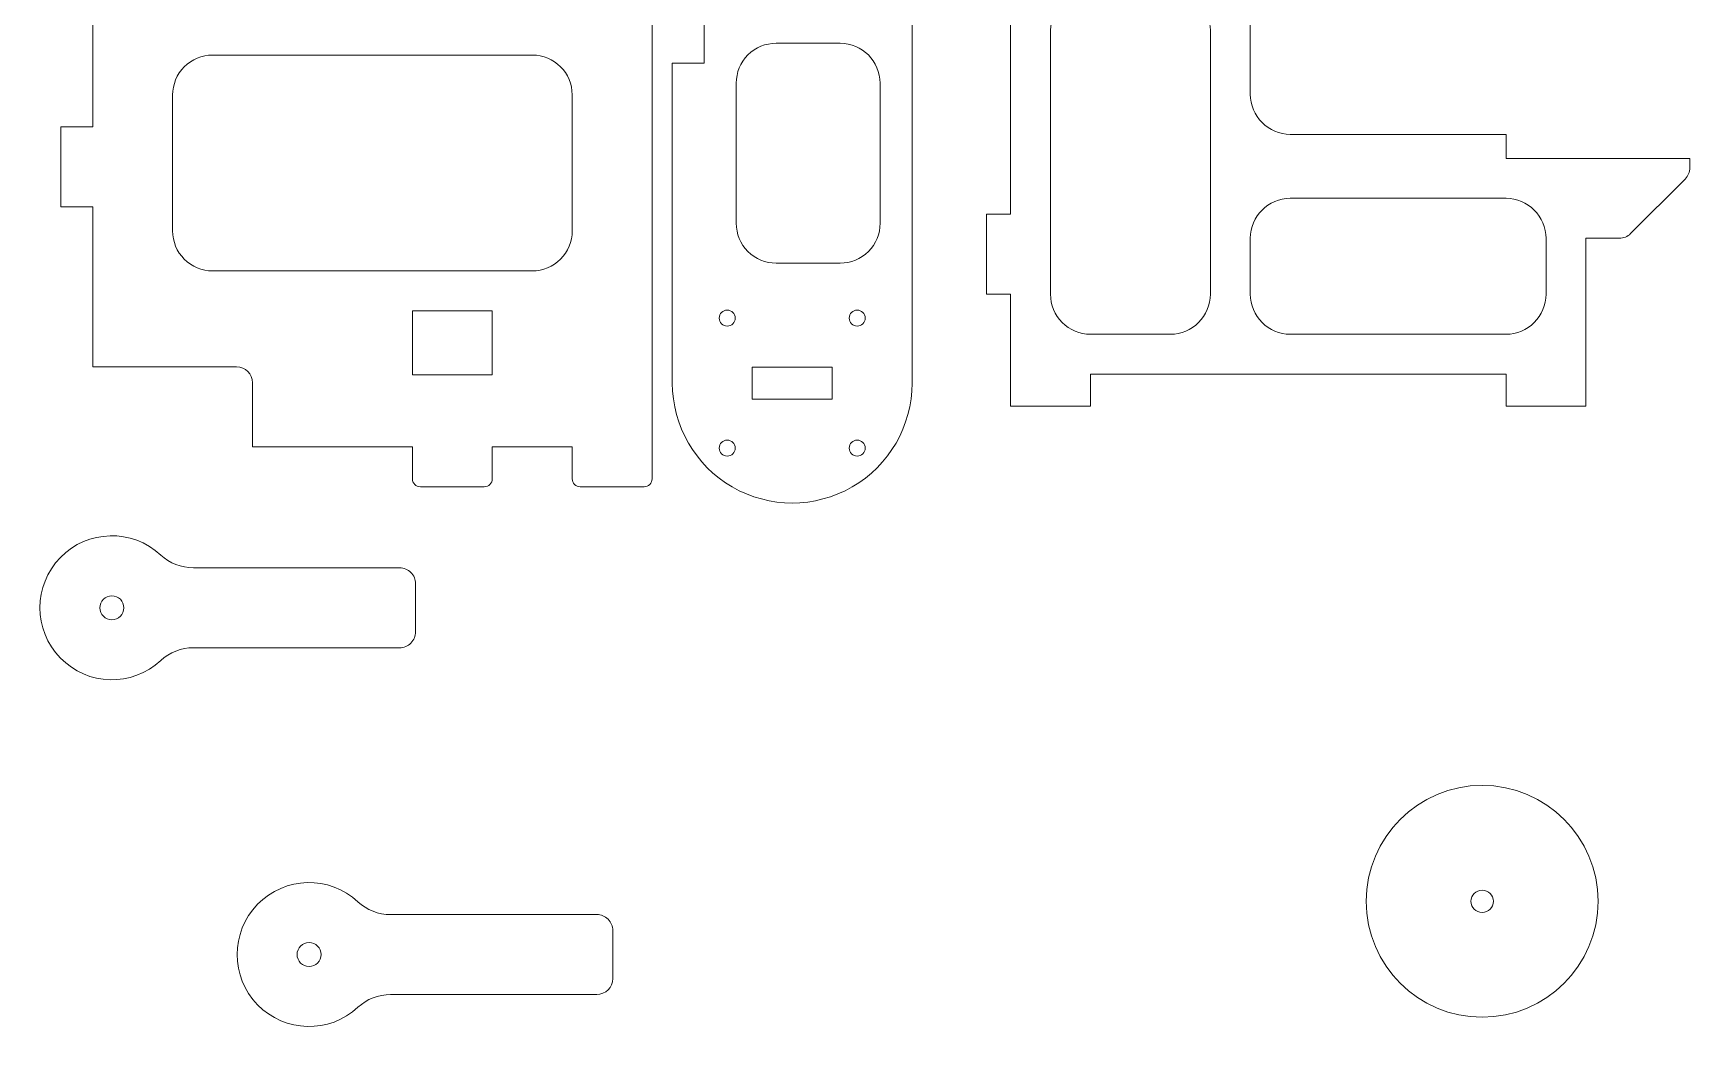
# Model space of a CAD drawing. Header units: millimetres. Extents: x -221 to 217, y -142 to 145.
# Drawn here: x -219.3 to -12, y -138.4 to -13.3 of the extents above; entities that cross this region are included whole.
import ezdxf

# ---------------------------------------------------------------- set-up
doc = ezdxf.new("R2010")
doc.units = ezdxf.units.MM
doc.header["$MEASUREMENT"] = 0
doc.layers.add('Camada 1', color=7, linetype='Continuous')

msp = doc.modelspace()

# ---------------------------------------------------------------- linework, layer by layer
at = {"layer": 'Camada 1', "color": 1, "lineweight": 9}
for points, knots in [([(-215.8093, -35.0207), (-215.8093, -35.0207), (-211.8093, -35.0207), (-211.8093, -35.0207), (-211.8093, -35.0207), (-211.8093, -35.0207), (-211.8093, -55.0207), (-211.8093, -55.0207), (-211.8093, -55.0207), (-211.8093, -55.0207), (-193.8093, -55.0207), (-193.8093, -55.0207), (-193.8093, -55.0207), (-192.7047, -55.0207), (-191.8093, -55.9161), (-191.8093, -57.0207), (-191.8093, -57.0207), (-191.8093, -57.0207), (-191.8093, -65.0207), (-191.8093, -65.0207), (-191.8093, -65.0207), (-191.8093, -65.0207), (-171.8093, -65.0207), (-171.8093, -65.0207), (-171.8093, -65.0207), (-171.8093, -65.0207), (-171.8093, -69.0207), (-171.8093, -69.0207), (-171.8093, -69.0207), (-171.8093, -69.2859), (-171.704, -69.5402), (-171.5164, -69.7278), (-171.5164, -69.7278), (-171.3289, -69.9153), (-171.0745, -70.0207), (-170.8093, -70.0207), (-170.8093, -70.0207), (-170.8093, -70.0207), (-162.8093, -70.0207), (-162.8093, -70.0207), (-162.8093, -70.0207), (-162.5441, -70.0207), (-162.2898, -69.9153), (-162.1022, -69.7278), (-162.1022, -69.7278), (-161.9147, -69.5402), (-161.8093, -69.2859), (-161.8093, -69.0207), (-161.8093, -69.0207), (-161.8093, -69.0207), (-161.8093, -65.0207), (-161.8093, -65.0207), (-161.8093, -65.0207), (-161.8093, -65.0207), (-151.8094, -65.0207), (-151.8094, -65.0207), (-151.8094, -65.0207), (-151.8094, -65.0207), (-151.8094, -69.0207), (-151.8094, -69.0207), (-151.8094, -69.0207), (-151.8094, -69.2859), (-151.7041, -69.5402), (-151.5165, -69.7278), (-151.5165, -69.7278), (-151.329, -69.9153), (-151.0746, -70.0207), (-150.8094, -70.0207), (-150.8094, -70.0207), (-150.8094, -70.0207), (-142.8094, -70.0207), (-142.8094, -70.0207), (-142.8094, -70.0207), (-142.5442, -70.0207), (-142.2899, -69.9153), (-142.1023, -69.7278), (-142.1023, -69.7278), (-141.9148, -69.5402), (-141.8094, -69.2859), (-141.8094, -69.0207), (-141.8094, -69.0207), (-141.8094, -69.0207), (-141.8094, 138.9792), (-141.8094, 138.9792), (-141.8094, 138.9792), (-141.8094, 139.5315), (-142.2571, 139.9792), (-142.8094, 139.9792), (-142.8094, 139.9792), (-142.8094, 139.9792), (-150.8094, 139.9792), (-150.8094, 139.9792), (-150.8094, 139.9792), (-151.0746, 139.9792), (-151.329, 139.8739), (-151.5165, 139.6863), (-151.5165, 139.6863), (-151.7041, 139.4988), (-151.8094, 139.2445), (-151.8094, 138.9792), (-151.8094, 138.9792), (-151.8094, 138.9792), (-151.8094, 134.9792), (-151.8094, 134.9792), (-151.8094, 134.9792), (-151.8094, 134.9792), (-161.8093, 134.9792), (-161.8093, 134.9792), (-161.8093, 134.9792), (-161.8093, 134.9792), (-161.8093, 138.9792), (-161.8093, 138.9792), (-161.8093, 138.9792), (-161.8093, 139.5315), (-162.257, 139.9792), (-162.8093, 139.9792), (-162.8093, 139.9792), (-162.8093, 139.9792), (-170.8093, 139.9792), (-170.8093, 139.9792), (-170.8093, 139.9792), (-171.0745, 139.9792), (-171.3289, 139.8739), (-171.5164, 139.6863), (-171.5164, 139.6863), (-171.704, 139.4988), (-171.8093, 139.2445), (-171.8093, 138.9792), (-171.8093, 138.9792), (-171.8093, 138.9792), (-171.8093, 134.9792), (-171.8093, 134.9792), (-171.8093, 134.9792), (-171.8093, 134.9792), (-191.8093, 134.9792), (-191.8093, 134.9792), (-191.8093, 134.9792), (-191.8093, 134.9792), (-191.8093, 126.9792), (-191.8093, 126.9792), (-191.8093, 126.9792), (-191.8093, 126.4488), (-192.02, 125.9401), (-192.3951, 125.565), (-192.3951, 125.565), (-192.7702, 125.19), (-193.2789, 124.9792), (-193.8093, 124.9792), (-193.8093, 124.9792), (-193.8093, 124.9792), (-211.8093, 124.9792), (-211.8093, 124.9792), (-211.8093, 124.9792), (-211.8093, 124.9792), (-211.8093, 104.9792), (-211.8093, 104.9792), (-211.8093, 104.9792), (-211.8093, 104.9792), (-215.8093, 104.9792), (-215.8093, 104.9792), (-215.8093, 104.9792), (-215.8093, 104.9792), (-215.8093, 94.9792), (-215.8093, 94.9792), (-215.8093, 94.9792), (-215.8093, 94.9792), (-211.8093, 94.9792), (-211.8093, 94.9792), (-211.8093, 94.9792), (-211.8093, 94.9792), (-211.8093, 74.9792), (-211.8093, 74.9792), (-211.8093, 74.9792), (-211.8093, 74.9792), (-176.8093, 74.9792), (-176.8093, 74.9792), (-176.8093, 74.9792), (-174.0479, 74.9792), (-171.8093, 72.7407), (-171.8093, 69.9792), (-171.8093, 69.9792), (-171.8093, 69.9792), (-171.8093, -0.0207), (-171.8093, -0.0207), (-171.8093, -0.0207), (-171.8093, -1.3467), (-172.3361, -2.6185), (-173.2738, -3.5562), (-173.2738, -3.5562), (-174.2115, -4.4939), (-175.4832, -5.0207), (-176.8093, -5.0207), (-176.8093, -5.0207), (-176.8093, -5.0207), (-211.8093, -5.0207), (-211.8093, -5.0207), (-211.8093, -5.0207), (-211.8093, -5.0207), (-211.8093, -25.0207), (-211.8093, -25.0207), (-211.8093, -25.0207), (-211.8093, -25.0207), (-215.8093, -25.0207), (-215.8093, -25.0207), (-215.8093, -25.0207), (-215.8093, -25.0207), (-215.8093, -35.0207), (-215.8093, -35.0207)], [0, 0, 0, 0, 0.01886792, 0.01886792, 0.01886792, 0.01886792, 0.03773585, 0.03773585, 0.03773585, 0.03773585, 0.05660377, 0.05660377, 0.05660377, 0.05660377, 0.0754717, 0.0754717, 0.0754717, 0.0754717, 0.09433962, 0.09433962, 0.09433962, 0.09433962, 0.11320755, 0.11320755, 0.11320755, 0.11320755, 0.13207547, 0.13207547, 0.13207547, 0.13207547, 0.1509434, 0.1509434, 0.1509434, 0.1509434, 0.16981132, 0.16981132, 0.16981132, 0.16981132, 0.18867925, 0.18867925, 0.18867925, 0.18867925, 0.20754717, 0.20754717, 0.20754717, 0.20754717, 0.22641509, 0.22641509, 0.22641509, 0.22641509, 0.24528302, 0.24528302, 0.24528302, 0.24528302, 0.26415094, 0.26415094, 0.26415094, 0.26415094, 0.28301887, 0.28301887, 0.28301887, 0.28301887, 0.30188679, 0.30188679, 0.30188679, 0.30188679, 0.32075472, 0.32075472, 0.32075472, 0.32075472, 0.33962264, 0.33962264, 0.33962264, 0.33962264, 0.35849057, 0.35849057, 0.35849057, 0.35849057, 0.37735849, 0.37735849, 0.37735849, 0.37735849, 0.39622642, 0.39622642, 0.39622642, 0.39622642, 0.41509434, 0.41509434, 0.41509434, 0.41509434, 0.43396226, 0.43396226, 0.43396226, 0.43396226, 0.45283019, 0.45283019, 0.45283019, 0.45283019, 0.47169811, 0.47169811, 0.47169811, 0.47169811, 0.49056604, 0.49056604, 0.49056604, 0.49056604, 0.50943396, 0.50943396, 0.50943396, 0.50943396, 0.52830189, 0.52830189, 0.52830189, 0.52830189, 0.54716981, 0.54716981, 0.54716981, 0.54716981, 0.56603774, 0.56603774, 0.56603774, 0.56603774, 0.58490566, 0.58490566, 0.58490566, 0.58490566, 0.60377358, 0.60377358, 0.60377358, 0.60377358, 0.62264151, 0.62264151, 0.62264151, 0.62264151, 0.64150943, 0.64150943, 0.64150943, 0.64150943, 0.66037736, 0.66037736, 0.66037736, 0.66037736, 0.67924528, 0.67924528, 0.67924528, 0.67924528, 0.69811321, 0.69811321, 0.69811321, 0.69811321, 0.71698113, 0.71698113, 0.71698113, 0.71698113, 0.73584906, 0.73584906, 0.73584906, 0.73584906, 0.75471698, 0.75471698, 0.75471698, 0.75471698, 0.77358491, 0.77358491, 0.77358491, 0.77358491, 0.79245283, 0.79245283, 0.79245283, 0.79245283, 0.81132075, 0.81132075, 0.81132075, 0.81132075, 0.83018868, 0.83018868, 0.83018868, 0.83018868, 0.8490566, 0.8490566, 0.8490566, 0.8490566, 0.86792453, 0.86792453, 0.86792453, 0.86792453, 0.88679245, 0.88679245, 0.88679245, 0.88679245, 0.90566038, 0.90566038, 0.90566038, 0.90566038, 0.9245283, 0.9245283, 0.9245283, 0.9245283, 0.94339623, 0.94339623, 0.94339623, 0.94339623, 0.96226415, 0.96226415, 0.96226415, 0.96226415, 1, 1, 1, 1]), ([(-139.2807, -7.0508), (-139.2807, -7.0508), (-135.2807, -7.0508), (-135.2807, -7.0508), (-135.2807, -7.0508), (-135.2807, -7.0508), (-135.2807, -17.0508), (-135.2807, -17.0508), (-135.2807, -17.0508), (-135.2807, -17.0508), (-139.2807, -17.0508), (-139.2807, -17.0508), (-139.2807, -17.0508), (-139.2807, -17.0508), (-139.2807, -57.0508), (-139.2807, -57.0508), (-139.2807, -57.0508), (-139.2807, -62.4097), (-136.4217, -67.3616), (-131.7807, -70.0411), (-131.7807, -70.0411), (-127.1397, -72.7206), (-121.4217, -72.7206), (-116.7807, -70.0411), (-116.7807, -70.0411), (-112.1397, -67.3616), (-109.2807, -62.4097), (-109.2807, -57.0508), (-109.2807, -57.0508), (-109.2807, -57.0508), (-109.2807, 32.9492), (-109.2807, 32.9492), (-109.2807, 32.9492), (-109.2807, 41.2335), (-115.9964, 47.9492), (-124.2807, 47.9492), (-124.2807, 47.9492), (-132.5649, 47.9493), (-139.2806, 41.2336), (-139.2807, 32.9493), (-139.2807, 32.9493), (-139.2807, 32.9493), (-139.2807, -7.0508), (-139.2807, -7.0508)], [0, 0, 0, 0, 0.08333333, 0.08333333, 0.08333333, 0.08333333, 0.16666667, 0.16666667, 0.16666667, 0.16666667, 0.25, 0.25, 0.25, 0.25, 0.33333333, 0.33333333, 0.33333333, 0.33333333, 0.41666667, 0.41666667, 0.41666667, 0.41666667, 0.5, 0.5, 0.5, 0.5, 0.58333333, 0.58333333, 0.58333333, 0.58333333, 0.66666667, 0.66666667, 0.66666667, 0.66666667, 0.75, 0.75, 0.75, 0.75, 0.83333333, 0.83333333, 0.83333333, 0.83333333, 1, 1, 1, 1]), ([(-24.9579, -59.9425), (-24.9579, -59.9425), (-34.9579, -59.9425), (-34.9579, -59.9425), (-34.9579, -59.9425), (-34.9579, -59.9425), (-34.9579, -55.9425), (-34.9579, -55.9425), (-34.9579, -55.9425), (-34.9579, -55.9425), (-86.9579, -55.9425), (-86.9579, -55.9425), (-86.9579, -55.9425), (-86.9579, -55.9425), (-86.9579, -59.9425), (-86.9579, -59.9425), (-86.9579, -59.9425), (-90.2912, -59.9425), (-93.6246, -59.9425), (-96.9579, -59.9425), (-96.9579, -59.9425), (-96.9579, -59.9425), (-96.9579, -45.9425), (-96.9579, -45.9425), (-96.9579, -45.9425), (-96.9579, -45.9425), (-99.9579, -45.9425), (-99.9579, -45.9425), (-99.9579, -45.9425), (-99.9579, -45.9425), (-99.9579, -35.9425), (-99.9579, -35.9425), (-99.9579, -35.9425), (-99.9579, -35.9425), (-96.9579, -35.9425), (-96.9579, -35.9425), (-96.9579, -35.9425), (-96.9579, -35.9425), (-96.9579, -5.9425), (-96.9579, -5.9425), (-96.9579, -5.9425), (-96.9579, -5.9425), (-99.9578, -5.9425), (-99.9578, -5.9425), (-99.9578, -5.9425), (-99.9578, -5.9425), (-99.9578, 4.0575), (-99.9578, 4.0575), (-99.9578, 4.0575), (-99.9578, 4.0575), (-93.9578, 4.0575), (-93.9578, 4.0575), (-93.9578, 4.0575), (-93.9578, 4.0575), (-93.9578, 14.0574), (-93.9578, 14.0574), (-93.9578, 14.0574), (-93.9578, 14.0574), (-66.9578, 27.0574), (-66.9578, 27.0574), (-66.9578, 27.0574), (-66.9578, 27.0574), (-66.9578, 17.0574), (-66.9578, 17.0574), (-66.9578, 17.0574), (-66.9578, 17.0574), (-62.9578, 17.0574), (-62.9578, 17.0574), (-62.9578, 17.0574), (-62.9578, 17.0574), (-62.9578, 7.0575), (-62.9578, 7.0575), (-62.9578, 7.0575), (-62.9578, 7.0575), (-66.9578, 7.0575), (-66.9578, 7.0575), (-66.9578, 7.0575), (-66.9578, 7.0575), (-66.9578, -20.9425), (-66.9578, -20.9425), (-66.9578, -20.9425), (-66.9578, -22.2686), (-66.4311, -23.5404), (-65.4934, -24.478), (-65.4934, -24.478), (-64.5557, -25.4157), (-63.2839, -25.9425), (-61.9578, -25.9425), (-61.9578, -25.9425), (-61.9578, -25.9425), (-34.9579, -25.9425), (-34.9579, -25.9425), (-34.9579, -25.9425), (-34.9579, -25.9425), (-34.9579, -28.9425), (-34.9579, -28.9425), (-34.9579, -28.9425), (-34.9579, -28.9425), (-11.9579, -28.9425), (-11.9579, -28.9425), (-11.9579, -28.9425), (-11.9579, -28.9425), (-11.9579, -30.1141), (-11.9579, -30.1141), (-11.9579, -30.1141), (-11.9579, -30.6445), (-12.1686, -31.1532), (-12.5437, -31.5283), (-12.5437, -31.5283), (-12.5437, -31.5283), (-19.3721, -38.3567), (-19.3721, -38.3567), (-19.3721, -38.3567), (-19.7472, -38.7318), (-20.2559, -38.9425), (-20.7863, -38.9425), (-20.7863, -38.9425), (-20.7863, -38.9425), (-24.9579, -38.9425), (-24.9579, -38.9425), (-24.9579, -38.9425), (-24.9579, -38.9425), (-24.9579, -59.9425), (-24.9579, -59.9425)], [0, 0, 0, 0, 0.03125, 0.03125, 0.03125, 0.03125, 0.0625, 0.0625, 0.0625, 0.0625, 0.09375, 0.09375, 0.09375, 0.09375, 0.125, 0.125, 0.125, 0.125, 0.15625, 0.15625, 0.15625, 0.15625, 0.1875, 0.1875, 0.1875, 0.1875, 0.21875, 0.21875, 0.21875, 0.21875, 0.25, 0.25, 0.25, 0.25, 0.28125, 0.28125, 0.28125, 0.28125, 0.3125, 0.3125, 0.3125, 0.3125, 0.34375, 0.34375, 0.34375, 0.34375, 0.375, 0.375, 0.375, 0.375, 0.40625, 0.40625, 0.40625, 0.40625, 0.4375, 0.4375, 0.4375, 0.4375, 0.46875, 0.46875, 0.46875, 0.46875, 0.5, 0.5, 0.5, 0.5, 0.53125, 0.53125, 0.53125, 0.53125, 0.5625, 0.5625, 0.5625, 0.5625, 0.59375, 0.59375, 0.59375, 0.59375, 0.625, 0.625, 0.625, 0.625, 0.65625, 0.65625, 0.65625, 0.65625, 0.6875, 0.6875, 0.6875, 0.6875, 0.71875, 0.71875, 0.71875, 0.71875, 0.75, 0.75, 0.75, 0.75, 0.78125, 0.78125, 0.78125, 0.78125, 0.8125, 0.8125, 0.8125, 0.8125, 0.84375, 0.84375, 0.84375, 0.84375, 0.875, 0.875, 0.875, 0.875, 0.90625, 0.90625, 0.90625, 0.90625, 0.9375, 0.9375, 0.9375, 0.9375, 1, 1, 1, 1]), ([(-86.9579, -50.9425), (-88.284, -50.9425), (-89.5557, -50.4157), (-90.4934, -49.478), (-90.4934, -49.478), (-91.4311, -48.5404), (-91.9579, -47.2686), (-91.9579, -45.9425), (-91.9579, -45.9425), (-91.9579, -45.9425), (-91.9579, -12.9425), (-91.9579, -12.9425), (-91.9579, -12.9425), (-91.9579, -10.1811), (-89.7193, -7.9425), (-86.9579, -7.9425), (-86.9579, -7.9425), (-86.9579, -7.9425), (-76.9578, -7.9425), (-76.9578, -7.9425), (-76.9578, -7.9425), (-75.6318, -7.9425), (-74.36, -8.4693), (-73.4223, -9.407), (-73.4223, -9.407), (-72.4846, -10.3446), (-71.9578, -11.6164), (-71.9578, -12.9425), (-71.9578, -12.9425), (-71.9578, -12.9425), (-71.9578, -45.9425), (-71.9578, -45.9425), (-71.9578, -45.9425), (-71.9578, -47.2686), (-72.4846, -48.5404), (-73.4223, -49.478), (-73.4223, -49.478), (-74.36, -50.4157), (-75.6318, -50.9425), (-76.9578, -50.9425), (-76.9578, -50.9425), (-76.9578, -50.9425), (-86.9579, -50.9425), (-86.9579, -50.9425)], [0, 0, 0, 0, 0.08333333, 0.08333333, 0.08333333, 0.08333333, 0.16666667, 0.16666667, 0.16666667, 0.16666667, 0.25, 0.25, 0.25, 0.25, 0.33333333, 0.33333333, 0.33333333, 0.33333333, 0.41666667, 0.41666667, 0.41666667, 0.41666667, 0.5, 0.5, 0.5, 0.5, 0.58333333, 0.58333333, 0.58333333, 0.58333333, 0.66666667, 0.66666667, 0.66666667, 0.66666667, 0.75, 0.75, 0.75, 0.75, 0.83333333, 0.83333333, 0.83333333, 0.83333333, 1, 1, 1, 1]), ([(-196.8093, -16.0207), (-198.1354, -16.0207), (-199.4072, -16.5474), (-200.3449, -17.4851), (-200.3449, -17.4851), (-201.2825, -18.4228), (-201.8093, -19.6946), (-201.8093, -21.0207), (-201.8093, -21.0207), (-201.8093, -21.0207), (-201.8093, -38.0207), (-201.8093, -38.0207), (-201.8093, -38.0207), (-201.8093, -39.3467), (-201.2825, -40.6185), (-200.3449, -41.5562), (-200.3449, -41.5562), (-199.4072, -42.4939), (-198.1354, -43.0207), (-196.8093, -43.0207), (-196.8093, -43.0207), (-196.8093, -43.0207), (-156.8093, -43.0207), (-156.8093, -43.0207), (-156.8093, -43.0207), (-155.4832, -43.0207), (-154.2115, -42.4939), (-153.2739, -41.5562), (-153.2739, -41.5562), (-152.3362, -40.6185), (-151.8094, -39.3467), (-151.8094, -38.0207), (-151.8094, -38.0207), (-151.8094, -38.0207), (-151.8094, -21.0207), (-151.8094, -21.0207), (-151.8094, -21.0207), (-151.8094, -18.2592), (-154.0479, -16.0207), (-156.8093, -16.0207), (-156.8093, -16.0207), (-156.8093, -16.0207), (-196.8093, -16.0207), (-196.8093, -16.0207)], [0, 0, 0, 0, 0.08333333, 0.08333333, 0.08333333, 0.08333333, 0.16666667, 0.16666667, 0.16666667, 0.16666667, 0.25, 0.25, 0.25, 0.25, 0.33333333, 0.33333333, 0.33333333, 0.33333333, 0.41666667, 0.41666667, 0.41666667, 0.41666667, 0.5, 0.5, 0.5, 0.5, 0.58333333, 0.58333333, 0.58333333, 0.58333333, 0.66666667, 0.66666667, 0.66666667, 0.66666667, 0.75, 0.75, 0.75, 0.75, 0.83333333, 0.83333333, 0.83333333, 0.83333333, 1, 1, 1, 1]), ([(-129.8162, -40.5863), (-130.7539, -39.6486), (-131.2807, -38.3768), (-131.2807, -37.0508), (-131.2807, -37.0508), (-131.2807, -37.0508), (-131.2807, -19.5508), (-131.2807, -19.5508), (-131.2807, -19.5508), (-131.2807, -18.2247), (-130.7539, -16.9529), (-129.8162, -16.0152), (-129.8162, -16.0152), (-128.8785, -15.0775), (-127.6068, -14.5508), (-126.2807, -14.5508), (-126.2807, -14.5508), (-126.2807, -14.5508), (-118.2807, -14.5508), (-118.2807, -14.5508), (-118.2807, -14.5508), (-115.5193, -14.5508), (-113.2807, -16.7893), (-113.2807, -19.5508), (-113.2807, -19.5508), (-113.2807, -19.5508), (-113.2807, -37.0508), (-113.2807, -37.0508), (-113.2807, -37.0508), (-113.2807, -38.3768), (-113.8075, -39.6486), (-114.7452, -40.5863), (-114.7452, -40.5863), (-115.6828, -41.524), (-116.9546, -42.0508), (-118.2807, -42.0508), (-118.2807, -42.0508), (-118.2807, -42.0508), (-126.2807, -42.0508), (-126.2807, -42.0508), (-126.2807, -42.0508), (-127.6068, -42.0508), (-128.8785, -41.524), (-129.8162, -40.5863)], [0, 0, 0, 0, 0.08333333, 0.08333333, 0.08333333, 0.08333333, 0.16666667, 0.16666667, 0.16666667, 0.16666667, 0.25, 0.25, 0.25, 0.25, 0.33333333, 0.33333333, 0.33333333, 0.33333333, 0.41666667, 0.41666667, 0.41666667, 0.41666667, 0.5, 0.5, 0.5, 0.5, 0.58333333, 0.58333333, 0.58333333, 0.58333333, 0.66666667, 0.66666667, 0.66666667, 0.66666667, 0.75, 0.75, 0.75, 0.75, 0.83333333, 0.83333333, 0.83333333, 0.83333333, 1, 1, 1, 1]), ([(-61.9578, -50.9425), (-63.2839, -50.9425), (-64.5557, -50.4157), (-65.4934, -49.478), (-65.4934, -49.478), (-66.4311, -48.5404), (-66.9578, -47.2686), (-66.9578, -45.9425), (-66.9578, -45.9425), (-66.9578, -45.9425), (-66.9578, -38.9425), (-66.9578, -38.9425), (-66.9578, -38.9425), (-66.9578, -36.1811), (-64.7193, -33.9425), (-61.9578, -33.9425), (-61.9578, -33.9425), (-61.9578, -33.9425), (-34.9579, -33.9425), (-34.9579, -33.9425), (-34.9579, -33.9425), (-33.6318, -33.9425), (-32.36, -34.4693), (-31.4223, -35.407), (-31.4223, -35.407), (-30.4847, -36.3446), (-29.9579, -37.6164), (-29.9579, -38.9425), (-29.9579, -38.9425), (-29.9579, -38.9425), (-29.9579, -45.9425), (-29.9579, -45.9425), (-29.9579, -45.9425), (-29.9579, -47.2686), (-30.4847, -48.5404), (-31.4223, -49.478), (-31.4223, -49.478), (-32.36, -50.4157), (-33.6318, -50.9425), (-34.9579, -50.9425), (-34.9579, -50.9425), (-34.9579, -50.9425), (-61.9578, -50.9425), (-61.9578, -50.9425)], [0, 0, 0, 0, 0.08333333, 0.08333333, 0.08333333, 0.08333333, 0.16666667, 0.16666667, 0.16666667, 0.16666667, 0.25, 0.25, 0.25, 0.25, 0.33333333, 0.33333333, 0.33333333, 0.33333333, 0.41666667, 0.41666667, 0.41666667, 0.41666667, 0.5, 0.5, 0.5, 0.5, 0.58333333, 0.58333333, 0.58333333, 0.58333333, 0.66666667, 0.66666667, 0.66666667, 0.66666667, 0.75, 0.75, 0.75, 0.75, 0.83333333, 0.83333333, 0.83333333, 0.83333333, 1, 1, 1, 1]), ([(-161.8093, -48.0207), (-161.8093, -48.0207), (-161.8093, -56.0207), (-161.8093, -56.0207), (-161.8093, -56.0207), (-161.8093, -56.0207), (-171.8093, -56.0207), (-171.8093, -56.0207), (-171.8093, -56.0207), (-171.8093, -56.0207), (-171.8093, -48.0207), (-171.8093, -48.0207), (-171.8093, -48.0207), (-171.8093, -48.0207), (-161.8093, -48.0207), (-161.8093, -48.0207)], [0, 0, 0, 0, 0.2, 0.2, 0.2, 0.2, 0.4, 0.4, 0.4, 0.4, 0.6, 0.6, 0.6, 0.6, 1, 1, 1, 1]), ([(-133.4127, -48.9188), (-133.4127, -49.471), (-132.965, -49.9188), (-132.4127, -49.9188), (-132.4127, -49.9188), (-131.8604, -49.9188), (-131.4127, -49.471), (-131.4127, -48.9188), (-131.4127, -48.9188), (-131.4127, -48.3665), (-131.8604, -47.9188), (-132.4127, -47.9188), (-132.4127, -47.9188), (-132.965, -47.9188), (-133.4127, -48.3665), (-133.4127, -48.9188)], [0, 0, 0, 0, 0.2, 0.2, 0.2, 0.2, 0.4, 0.4, 0.4, 0.4, 0.6, 0.6, 0.6, 0.6, 1, 1, 1, 1]), ([(-117.1487, -48.9188), (-117.1487, -49.471), (-116.701, -49.9188), (-116.1487, -49.9188), (-116.1487, -49.9188), (-115.5964, -49.9188), (-115.1487, -49.471), (-115.1487, -48.9188), (-115.1487, -48.9188), (-115.1487, -48.3665), (-115.5964, -47.9188), (-116.1487, -47.9188), (-116.1487, -47.9188), (-116.701, -47.9188), (-117.1487, -48.3665), (-117.1487, -48.9188)], [0, 0, 0, 0, 0.2, 0.2, 0.2, 0.2, 0.4, 0.4, 0.4, 0.4, 0.6, 0.6, 0.6, 0.6, 1, 1, 1, 1]), ([(-129.2807, -55.0508), (-129.2807, -55.0508), (-119.2807, -55.0508), (-119.2807, -55.0508), (-119.2807, -55.0508), (-119.2807, -55.0508), (-119.2807, -59.0508), (-119.2807, -59.0508), (-119.2807, -59.0508), (-119.2807, -59.0508), (-129.2807, -59.0508), (-129.2807, -59.0508), (-129.2807, -59.0508), (-129.2807, -59.0508), (-129.2807, -55.0508), (-129.2807, -55.0508)], [0, 0, 0, 0, 0.2, 0.2, 0.2, 0.2, 0.4, 0.4, 0.4, 0.4, 0.6, 0.6, 0.6, 0.6, 1, 1, 1, 1]), ([(-133.4127, -65.1828), (-133.4127, -65.735), (-132.965, -66.1828), (-132.4127, -66.1828), (-132.4127, -66.1828), (-131.8604, -66.1828), (-131.4127, -65.735), (-131.4127, -65.1828), (-131.4127, -65.1828), (-131.4127, -64.6305), (-131.8604, -64.1828), (-132.4127, -64.1828), (-132.4127, -64.1828), (-132.965, -64.1828), (-133.4127, -64.6305), (-133.4127, -65.1828)], [0, 0, 0, 0, 0.2, 0.2, 0.2, 0.2, 0.4, 0.4, 0.4, 0.4, 0.6, 0.6, 0.6, 0.6, 1, 1, 1, 1]), ([(-117.1487, -65.1828), (-117.1487, -65.735), (-116.701, -66.1828), (-116.1487, -66.1828), (-116.1487, -66.1828), (-115.5964, -66.1828), (-115.1487, -65.735), (-115.1487, -65.1828), (-115.1487, -65.1828), (-115.1487, -64.6305), (-115.5964, -64.1828), (-116.1487, -64.1828), (-116.1487, -64.1828), (-116.701, -64.1828), (-117.1487, -64.6305), (-117.1487, -65.1828)], [0, 0, 0, 0, 0.2, 0.2, 0.2, 0.2, 0.4, 0.4, 0.4, 0.4, 0.6, 0.6, 0.6, 0.6, 1, 1, 1, 1]), ([(-203.2919, -78.5539), (-202.1825, -79.5825), (-200.7255, -80.154), (-199.2127, -80.154), (-199.2127, -80.154), (-199.2127, -80.154), (-173.4107, -80.154), (-173.4107, -80.154), (-173.4107, -80.154), (-172.8803, -80.154), (-172.3716, -80.3647), (-171.9965, -80.7398), (-171.9965, -80.7398), (-171.6214, -81.1148), (-171.4107, -81.6235), (-171.4107, -82.154), (-171.4107, -82.154), (-171.4107, -82.154), (-171.4107, -88.154), (-171.4107, -88.154), (-171.4107, -88.154), (-171.4107, -88.6844), (-171.6214, -89.1931), (-171.9965, -89.5682), (-171.9965, -89.5682), (-172.3716, -89.9433), (-172.8803, -90.154), (-173.4107, -90.154), (-173.4107, -90.154), (-173.4107, -90.154), (-199.2127, -90.154), (-199.2127, -90.154), (-199.2127, -90.154), (-200.7255, -90.154), (-202.1825, -90.7255), (-203.2919, -91.754), (-203.2919, -91.754), (-206.8721, -95.0732), (-212.4459, -94.9327), (-215.8544, -91.4372), (-215.8544, -91.4372), (-219.2628, -87.9418), (-219.2628, -82.3662), (-215.8544, -78.8708), (-215.8544, -78.8708), (-212.446, -75.3753), (-206.8722, -75.2347), (-203.2919, -78.5539)], [0, 0, 0, 0, 0.07692308, 0.07692308, 0.07692308, 0.07692308, 0.15384615, 0.15384615, 0.15384615, 0.15384615, 0.23076923, 0.23076923, 0.23076923, 0.23076923, 0.30769231, 0.30769231, 0.30769231, 0.30769231, 0.38461538, 0.38461538, 0.38461538, 0.38461538, 0.46153846, 0.46153846, 0.46153846, 0.46153846, 0.53846154, 0.53846154, 0.53846154, 0.53846154, 0.61538462, 0.61538462, 0.61538462, 0.61538462, 0.69230769, 0.69230769, 0.69230769, 0.69230769, 0.76923077, 0.76923077, 0.76923077, 0.76923077, 0.84615385, 0.84615385, 0.84615385, 0.84615385, 1, 1, 1, 1]), ([(-210.9107, -85.154), (-210.9107, -84.3256), (-210.2391, -83.654), (-209.4107, -83.654), (-209.4107, -83.654), (-208.5823, -83.654), (-207.9107, -84.3256), (-207.9107, -85.154), (-207.9107, -85.154), (-207.9107, -85.9824), (-208.5823, -86.654), (-209.4107, -86.654), (-209.4107, -86.654), (-210.2391, -86.654), (-210.9107, -85.9824), (-210.9107, -85.154)], [0, 0, 0, 0, 0.2, 0.2, 0.2, 0.2, 0.4, 0.4, 0.4, 0.4, 0.6, 0.6, 0.6, 0.6, 1, 1, 1, 1]), ([(-52.4495, -121.8657), (-52.4495, -113.8576), (-45.9576, -107.3657), (-37.9495, -107.3657), (-37.9495, -107.3657), (-29.9415, -107.3657), (-23.4496, -113.8575), (-23.4496, -121.8656), (-23.4496, -121.8656), (-23.4496, -129.8738), (-29.9414, -136.3656), (-37.9494, -136.3657), (-37.9494, -136.3657), (-45.9575, -136.3657), (-52.4494, -129.8739), (-52.4495, -121.8658)], [0, 0, 0, 0, 0.2, 0.2, 0.2, 0.2, 0.4, 0.4, 0.4, 0.4, 0.6, 0.6, 0.6, 0.6, 1, 1, 1, 1]), ([(-148.7352, -133.5217), (-148.7352, -133.5217), (-174.5372, -133.5217), (-174.5372, -133.5217), (-174.5372, -133.5217), (-176.05, -133.5217), (-177.507, -134.0932), (-178.6164, -135.1217), (-178.6164, -135.1217), (-182.1966, -138.4409), (-187.7704, -138.3004), (-191.1789, -134.8049), (-191.1789, -134.8049), (-194.5873, -131.3095), (-194.5873, -125.7339), (-191.1789, -122.2384), (-191.1789, -122.2384), (-187.7704, -118.743), (-182.1966, -118.6024), (-178.6164, -121.9217), (-178.6164, -121.9217), (-177.507, -122.9502), (-176.05, -123.5217), (-174.5372, -123.5217), (-174.5372, -123.5217), (-174.5372, -123.5217), (-148.7352, -123.5217), (-148.7352, -123.5217), (-148.7352, -123.5217), (-148.2048, -123.5217), (-147.6961, -123.7324), (-147.321, -124.1075), (-147.321, -124.1075), (-146.9459, -124.4826), (-146.7352, -124.9913), (-146.7352, -125.5217), (-146.7352, -125.5217), (-146.7352, -125.5217), (-146.7352, -131.5217), (-146.7352, -131.5217), (-146.7352, -131.5217), (-146.7352, -132.6263), (-147.6306, -133.5217), (-148.7352, -133.5217)], [0, 0, 0, 0, 0.08333333, 0.08333333, 0.08333333, 0.08333333, 0.16666667, 0.16666667, 0.16666667, 0.16666667, 0.25, 0.25, 0.25, 0.25, 0.33333333, 0.33333333, 0.33333333, 0.33333333, 0.41666667, 0.41666667, 0.41666667, 0.41666667, 0.5, 0.5, 0.5, 0.5, 0.58333333, 0.58333333, 0.58333333, 0.58333333, 0.66666667, 0.66666667, 0.66666667, 0.66666667, 0.75, 0.75, 0.75, 0.75, 0.83333333, 0.83333333, 0.83333333, 0.83333333, 1, 1, 1, 1]), ([(-39.3495, -121.8657), (-39.3495, -121.0925), (-38.7227, -120.4657), (-37.9495, -120.4657), (-37.9495, -120.4657), (-37.1763, -120.4657), (-36.5495, -121.0925), (-36.5495, -121.8657), (-36.5495, -121.8657), (-36.5495, -122.6389), (-37.1763, -123.2657), (-37.9495, -123.2657), (-37.9495, -123.2657), (-38.7227, -123.2657), (-39.3495, -122.6389), (-39.3495, -121.8657)], [0, 0, 0, 0, 0.2, 0.2, 0.2, 0.2, 0.4, 0.4, 0.4, 0.4, 0.6, 0.6, 0.6, 0.6, 1, 1, 1, 1]), ([(-183.2352, -128.5217), (-183.2352, -127.6933), (-183.9068, -127.0217), (-184.7352, -127.0217), (-184.7352, -127.0217), (-185.5636, -127.0217), (-186.2352, -127.6933), (-186.2352, -128.5217), (-186.2352, -128.5217), (-186.2352, -129.3501), (-185.5636, -130.0217), (-184.7352, -130.0217), (-184.7352, -130.0217), (-183.9068, -130.0217), (-183.2352, -129.3501), (-183.2352, -128.5217)], [0, 0, 0, 0, 0.2, 0.2, 0.2, 0.2, 0.4, 0.4, 0.4, 0.4, 0.6, 0.6, 0.6, 0.6, 1, 1, 1, 1])]:
    msp.add_open_spline(points, degree=3, knots=knots, dxfattribs=at)
msp.add_open_spline([(-139.2807, -17.0508), (-139.2807, -17.0508), (-135.2807, -17.0508), (-135.2807, -17.0508)], degree=3, dxfattribs=at)

doc.saveas('drawing.dxf')
